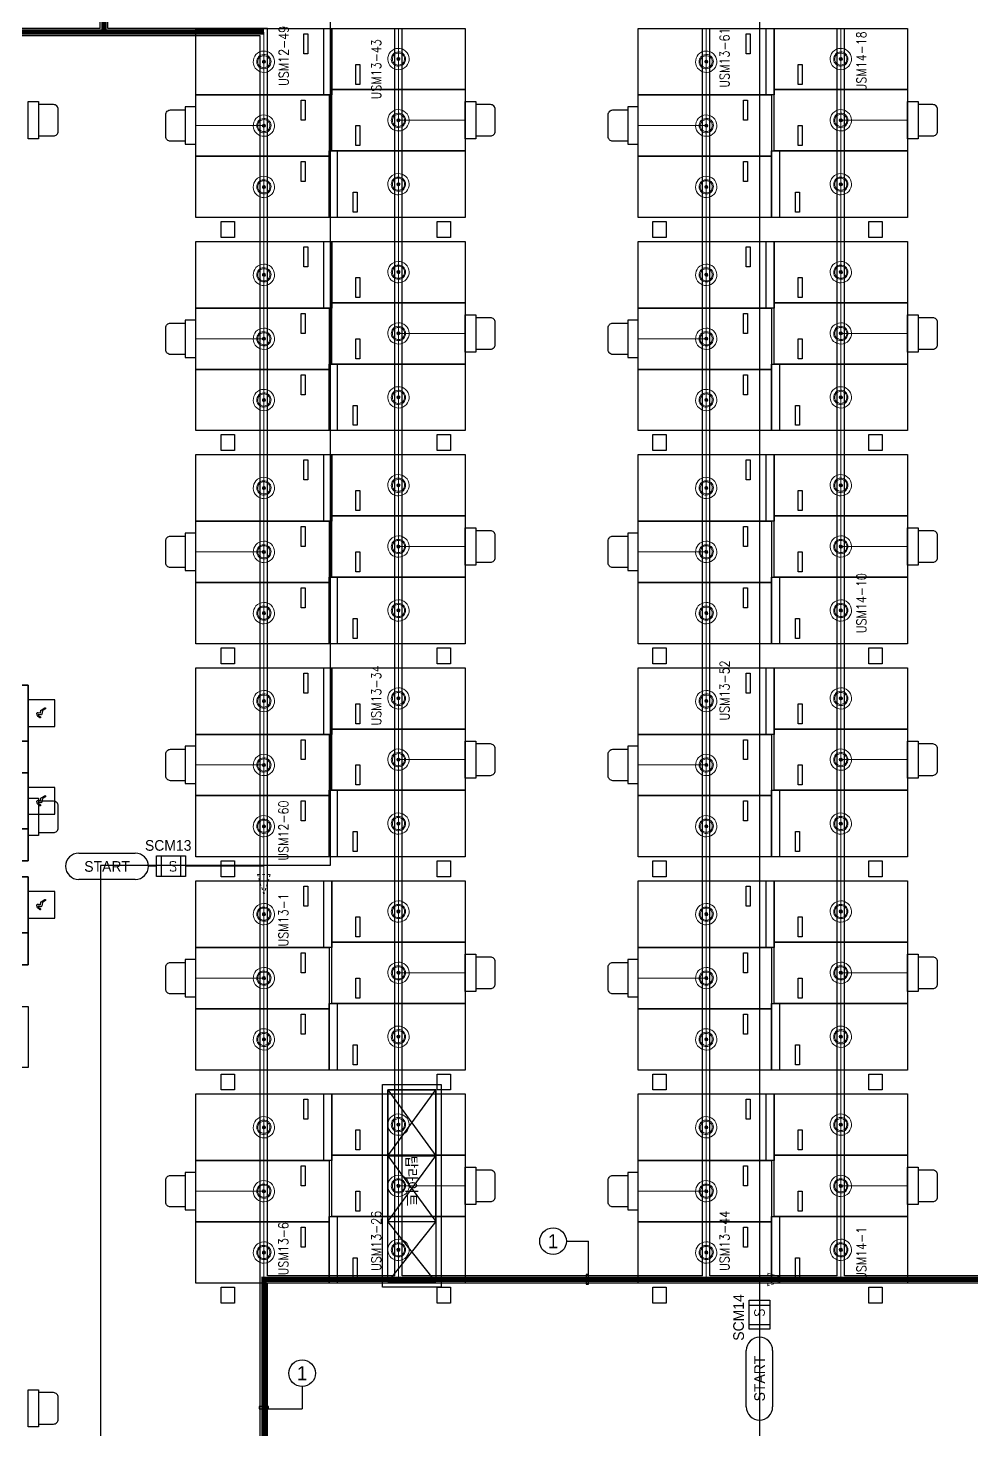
# Model space of a CAD drawing. Header units: millimetres. Extents: x 116443 to 620443, y -399357 to -63957.
# Drawn here: x 381185 to 416606, y -282623 to -229998 of the extents above; entities that cross this region are included whole.
import ezdxf
from ezdxf.enums import TextEntityAlignment as Align

# ---------------------------------------------------------------- set-up
doc = ezdxf.new("R2010")
doc.units = ezdxf.units.MM
doc.header["$LTSCALE"] = 600
doc.linetypes.add('AUDIT_D_080121100638-0', pattern=[0])
doc.linetypes.add('H1', pattern=[1, 0.5, -0.5])
for name, color, linetype, lineweight in [('1-주차면센서', 3, 'Continuous', 15), ('SD-배선', 6, 'Continuous', 0), ('TIS-TEXT', 7, 'Continuous', 18), ('주차관제', 4, 'Continuous', 158)]:
    doc.layers.add(name, color=color, linetype=linetype, lineweight=lineweight)
for name, color, linetype in [('2-주차안내등', 2, 'Continuous'), ('PARKING', 7, 'Continuous'), ('RACY WAY', 1, 'Continuous'), ('SD', 7, 'AUDIT_D_080121100638-0'), ('SD4', 1, 'Continuous'), ('z', 8, 'Continuous'), ('레이스웨이', 6, 'Continuous'), ('유도관제-TEXT', 7, 'Continuous'), ('유도관제-공간표시등', 2, 'Continuous'), ('유도관제-구역제어장치', 2, 'Continuous'), ('유도관제-통신', 6, 'Continuous')]:
    doc.layers.add(name, color=color, linetype=linetype)
doc.styles.add('GHS', font='romans.shx', dxfattribs={"bigfont": 'ghs.shx'})
doc.styles.add('돋움', font='')
doc.styles.get('돋움').set_extended_font_data('Dotum')

# ---------------------------------------------------------------- blocks, each defined once
blk = doc.blocks.new('주차-일반형')
at = {"layer": 'z', "color": 8, "linetype": 'Continuous', "flags": 128}
blk.add_lwpolyline([(0, 5100), (2300, 5100), (2300, 100), (0, 100)], close=True, dxfattribs=at)
at = {"layer": 'z', "color": 8, "linetype": 'Continuous'}
blk.add_lwpolyline([(950, 4050), (200, 4050), (200, 4200), (950, 4200)], close=True, dxfattribs=at)
blk = doc.blocks.new('주차-확장형')
at = {"layer": 'z', "color": 8, "linetype": 'Continuous'}
blk.add_line((0, 300), (2500, 300), dxfattribs=at)
at = {"layer": 'z', "color": 8, "linetype": 'Continuous', "flags": 128}
for points in [[(2500, 0), (0, 0), (0, 5100), (2500, 5100)], [(1550, 1050), (2300, 1050), (2300, 900), (1550, 900)]]:
    blk.add_lwpolyline(points, close=True, dxfattribs=at)
blk = doc.blocks.new('주차-장애인')
at = {"layer": 'z', "color": 8}
for points in [[(1200, 5000), (0, 5000), (0, 0), (1200, 0)], [(0, 5000), (3300, 5000), (3300, 0), (0, 0)], [(1200, 0), (3300, 0), (3300, 5000), (1200, 5000)], [(2350, 4100), (2350, 3950), (3100, 3950), (3100, 4100)], [(1750, -1000), (2750, -1000), (2750, 0), (1750, 0)]]:
    blk.add_lwpolyline(points, close=True, dxfattribs=at)
for points in [[(3300, 0), (3300, 5000), (0, 5000), (0, 0), (1750, 0)], [(2750, 0), (3300, 0)]]:
    blk.add_lwpolyline(points, dxfattribs=at)
for points in [[(2056, 1638, 0.057402), (2057, 1639, 0.483968), (2050, 1644, 0), (2050, 1644), (1945, 1619, 0.180566), (1928, 1608), (1793, 1421, -0.728167), (1696, 1453, -0.157295), (1706, 1485), (1854, 1690, -0.164911), (1895, 1720), (2142, 1794, -0.574907), (2269, 1676), (2217, 1447, 0.42106), (2228, 1429), (2483, 1378, -0.207816), (2515, 1355), (2747, 978), (2747, 978, -0.138685), (2756, 945, -0.756412), (2640, 913, -0.000001), (2640, 913), (2453, 1218, 0.211774), (2443, 1224), (2092, 1290, 0), (2092, 1290, -0.361063), (2003, 1397, -0.057402), (2006, 1422), (2006, 1422), (2056, 1638)], [(1932, 1500), (1932, 1377, 0.20635), (1832, 1143, 0.91237), (2470, 1084), (2539, 975, -0.813693), (1733, 1143, -0.259842), (1932, 1500, 0.259842)], [(2197, -388, 0.057402), (2197, -388, 0.483968), (2194, -386, 0), (2194, -386), (2157, -395, 0.180566), (2150, -399), (2102, -466, -0.728167), (2067, -454, -0.157295), (2071, -443), (2124, -369, -0.164911), (2139, -358), (2228, -332, -0.574907), (2273, -374), (2254, -457, 0.42106), (2259, -463), (2350, -482, -0.207816), (2362, -490), (2445, -625), (2445, -625, -0.138685), (2449, -637, -0.756412), (2407, -649, -0.000001), (2407, -649), (2339, -539, 0.211774), (2336, -537), (2210, -513, 0), (2210, -513, -0.361063), (2178, -475, -0.057402), (2179, -466), (2179, -466), (2197, -388)]]:
    blk.add_lwpolyline(points, format="xyb", dxfattribs=at)
blk.add_ellipse((2233, 1953), major_axis=(99.3, 68.4), ratio=1, start_param=-0.602967, end_param=5.680218, dxfattribs=at)
blk = doc.blocks.new('A$C07E54A82')
at = {"layer": 'z', "color": 8, "linetype": 'Continuous'}
for p, q in [((-8715, -1770), (-6249, 30)), ((-6249, -1770), (-8715, 30)), ((-6249, -1770), (-3783, 30)), ((-3783, -1770), (-6249, 30)), ((-1515, 30), (-3783, -1770)), ((-3783, 30), (-1515, -1770))]:
    blk.add_line(p, q, dxfattribs=at)
at = {"layer": 'z', "color": 8, "linetype": 'Continuous', "ltscale": 0.5}
for points in [[(-8915, 230), (-1315, 230), (-1315, -1970), (-8915, -1970)], [(-8715, 30), (-1515, 30), (-1515, -1770), (-8715, -1770)]]:
    blk.add_lwpolyline(points, close=True, dxfattribs=at)
at = {"layer": 'z', "color": 8, "linetype": 'Continuous'}
for points in [[(-6249, -1770), (-6249, 30), (-8715, 30), (-8715, -1770)], [(-3783, -1770), (-3783, 30), (-6249, 30), (-6249, -1770)], [(-3783, 30), (-1515, 30), (-1515, -1770), (-3783, -1770)]]:
    blk.add_lwpolyline(points, close=True, dxfattribs=at)
at = {"layer": 'z', "color": 8, "style": 'GHS'}
blk.add_text('탑라이트', height=450, dxfattribs=at).set_placement((-6253, -1119))
blk = doc.blocks.new('TIS-주차면센서(확대)')
at = {"layer": '1-주차면센서'}
blk.add_hatch(color=256, dxfattribs=at).paths.add_polyline_path([(43.5, 0, 1), (-43.5, 0, 1)])
h = blk.add_hatch(color=256, dxfattribs=at)
edge = h.paths.add_edge_path()
edge.add_arc((0, 0), 43.5, 0, 360)
for radius in [303.5, 203.5, 173.5, 43.5]:
    blk.add_circle((0, 0), radius, dxfattribs=at)
blk = doc.blocks.new('공간표시등')
at = {"layer": '2-주차안내등'}
blk.add_lwpolyline([(-228, 337), (-546, 337, 0.414214), (-646, 237), (-646, -237, 0.414214), (-546, -337), (-228, -337)], format="xyb", close=True, dxfattribs=at)
blk.add_lwpolyline([(-228, -401), (-228, 401), (0, 401), (0, -401)], close=True, dxfattribs=at)
blk = doc.blocks.new('유도관제')
at = {"layer": 'RACY WAY', "ltscale": 0.3}
for p, q in [((384175, -230011, 0), (384175, -176541)), ((383895, -230011), (383895, -220201)), ((383895, -230011, 0), (378545, -230011, 0)), ((389895, -230291), (378825, -230291, 0)), ((390175, -230011), (384175, -230011, 0)), ((389895, -277111), (389895, -230291)), ((390175, -276831, 0), (390175, -230011)), ((394945, -276831), (394945, -230011)), ((395225, -276831, 0), (395225, -230011)), ((406495, -276831), (406495, -230011)), ((406775, -276831, 0), (406775, -230011)), ((411545, -276831), (411545, -230011)), ((411825, -276831, 0), (411825, -230011)), ((389895, -287621), (389895, -277111)), ((394945, -276831, 0), (390175, -276831, 0)), ((390175, -287621), (390175, -277111, 0)), ((435145, -277111), (390175, -277111, 0)), ((406495, -276831, 0), (395225, -276831, 0)), ((411545, -276831, 0), (406775, -276831, 0)), ((423645, -276831, 0), (411825, -276831, 0))]:
    blk.add_line(p, q, dxfattribs=at)
at = {"layer": 'SD', "color": 4, "ltscale": 0.3}
for p, q in [((383087, -260970), (385209, -260970)), ((385209, -261959), (383087, -261959)), ((408137, -281758, 0), (408137, -279636, 0)), ((409126, -279636, 0), (409126, -281758, 0))]:
    blk.add_line(p, q, dxfattribs=at)
for centre, start, end in [((383087, -261464), 90, 270), ((385209, -261464), 270, 90), ((408632, -279636, 0), 0, 180), ((408632, -281758, 0), 180, 0)]:
    blk.add_arc(centre, 494, start, end, dxfattribs=at)
at = {"layer": 'SD-배선', "ltscale": 0.3}
for p, q in [((384035, -230151, 0), (384035, -176401)), ((390035, -230151), (378685, -230151, 0)), ((390035, -287761, 0), (390035, -230151)), ((395085, -276971, 0), (395085, -230011)), ((406635, -276971, 0), (406635, -230011)), ((411685, -276971, 0), (411685, -230011)), ((397585, -233461), (395085, -233461)), ((414185, -233461), (411685, -233461)), ((387485, -233661), (390035, -233661)), ((404085, -233661), (406635, -233661)), ((397585, -241461), (395085, -241461)), ((414185, -241461), (411685, -241461)), ((387485, -241661), (390035, -241661)), ((404085, -241661), (406635, -241661)), ((387485, -249661), (390035, -249661)), ((397585, -249461), (395085, -249461)), ((404085, -249661), (406635, -249661)), ((414185, -249461), (411685, -249461)), ((387485, -257661), (390035, -257661)), ((397585, -257461), (395085, -257461)), ((404085, -257661), (406635, -257661)), ((414185, -257461), (411685, -257461)), ((386004, -261464), (385703, -261464)), ((387092, -261464), (390035, -261464)), ((390035, -261282), (390035, -262523)), ((387485, -265661), (390035, -265661)), ((397585, -265461), (395085, -265461)), ((404085, -265661), (406635, -265661)), ((414185, -265461), (411685, -265461)), ((397585, -273461), (395085, -273461)), ((414185, -273461), (411685, -273461)), ((387485, -273661), (390035, -273661)), ((404085, -273661), (406635, -273661)), ((435285, -276971, 0), (390035, -276971, 0)), ((408450, -276971, 0), (409690, -276971, 0)), ((408632, -277753, 0), (408632, -276971, 0)), ((408632, -278841, 0), (408632, -279142, 0))]:
    blk.add_line(p, q, dxfattribs=at)
at = {"layer": 'SD-배선', "linetype": 'H1', "ltscale": 0.3}
for p, q in [((389798, -261776), (390272, -261776)), ((390035, -262523), (389798, -261776)), ((390272, -261776), (390035, -262523)), ((408943, -277208, 0), (408943, -276734, 0)), ((408943, -276734, 0), (409690, -276971, 0)), ((409690, -276971, 0), (408943, -277208, 0))]:
    blk.add_line(p, q, dxfattribs=at)
at = {"layer": 'SD4', "ltscale": 0.3}
for centre in [(400885, -275538, 0), (391468, -280493, 0)]:
    blk.add_circle(centre, 500, dxfattribs=at)
at = {"layer": '유도관제-TEXT', "color": 1, "ltscale": 0.3}
for p, q in [((401385, -275538, 0), (402219, -275538, 0)), ((402219, -276793, 0), (402219, -275538, 0)), ((391468, -280993, 0), (391468, -281828, 0)), ((390213, -281828, 0), (391468, -281828, 0))]:
    blk.add_line(p, q, dxfattribs=at)
at = {"layer": '유도관제-TEXT', "color": 1, "ltscale": 0.3, "elevation": 0}
for points in [[(402219, -277148), (402219, -276793), (402134, -276793), (402134, -277148)], [(389857, -281828), (390213, -281828), (390213, -281742), (389857, -281742)]]:
    blk.add_lwpolyline(points, close=True, dxfattribs=at)
at = {"layer": '유도관제-구역제어장치', "ltscale": 0.3}
for p, q in [((386004, -261077), (387092, -261077)), ((386004, -261852), (386004, -261077)), ((386185, -261077), (386185, -261852)), ((386911, -261077), (386911, -261852)), ((387092, -261077), (387092, -261852)), ((387092, -261852), (386004, -261852)), ((408244, -278841, 0), (408244, -277753, 0)), ((408244, -277753, 0), (409019, -277753, 0)), ((409019, -277753, 0), (409019, -278841, 0)), ((408244, -277934, 0), (409019, -277934, 0)), ((408244, -278660, 0), (409019, -278660, 0)), ((409019, -278841, 0), (408244, -278841, 0))]:
    blk.add_line(p, q, dxfattribs=at)
at = {"layer": 'PARKING', "xscale": 1.319999999436676, "yscale": 1.320000000298023, "zscale": 1.319999999948777, "rotation": 36.24765589264658}
for p in [(390035, -231261), (395085, -231161), (406635, -231261), (411685, -231161), (390035, -233661), (395085, -233461), (406635, -233661), (411685, -233461), (390035, -235961), (395085, -235861), (406635, -235961), (411685, -235861), (390035, -239261), (395085, -239161), (406635, -239261), (411685, -239161), (395085, -241461), (411685, -241461), (390035, -241661), (406635, -241661), (390035, -243961), (395085, -243861), (406635, -243961), (411685, -243861), (390035, -247261), (395085, -247161), (406635, -247261), (411685, -247161), (395085, -249461), (411685, -249461), (390035, -249661), (406635, -249661), (390035, -251961), (395085, -251861), (406635, -251961), (411685, -251861), (390035, -255261), (395085, -255161), (406635, -255261), (411685, -255161), (390035, -257661), (395085, -257461), (406635, -257661), (411685, -257461), (390035, -259961), (395085, -259861), (406635, -259961), (411685, -259861), (390035, -263261), (395085, -263161), (406635, -263261), (411685, -263161), (390035, -265661), (395085, -265461), (406635, -265661), (411685, -265461), (395085, -267861), (411685, -267861), (390035, -267961), (406635, -267961), (390035, -271261), (395085, -271161), (406635, -271261), (411685, -271161), (390035, -273661), (395085, -273461), (406635, -273661), (411685, -273461), (390035, -275961), (395085, -275861), (406635, -275961), (411685, -275861)]:
    blk.add_blockref('TIS-주차면센서(확대)', p, dxfattribs=at)
at = {"layer": '유도관제-공간표시등', "ltscale": 0.3, "yscale": 1.746523059904575, "zscale": 1.746523057621223}
for p, xscale, rotation in [((381185, -233461), 1.746523060499175, 180.000000000001), ((387485, -233661), -1.746523060499175, 179.9999999999989), ((397585, -233461), 1.746523060499175, 180.000000000001), ((404085, -233661), -1.746523060499175, 179.9999999999989), ((414185, -233461), 1.746523060499175, 180.000000000001), ((387485, -241661), -1.746523060499175, 179.9999999999989), ((397585, -241461), 1.746523060499175, 180.000000000001), ((404085, -241661), -1.746523060499175, 179.9999999999989), ((414185, -241461), 1.746523060499175, 180.000000000001), ((397585, -249461), 1.746523060499175, 180.000000000001), ((414185, -249461), 1.746523060499175, 180.000000000001), ((387485, -249661), -1.746523060499175, 179.9999999999989), ((404085, -249661), -1.746523060499175, 179.9999999999989), ((397585, -257461), 1.746523060499175, 180.000000000001), ((414185, -257461), 1.746523060499175, 180.000000000001), ((387485, -257661), -1.746523060499175, 179.9999999999989), ((404085, -257661), -1.746523060499175, 179.9999999999989), ((381185, -259611), 1.746523060499175, 180.000000000001), ((387485, -265661), -1.746523060499175, 179.9999999999989), ((397585, -265461), 1.746523060499175, 180.000000000001), ((404085, -265661), -1.746523060499175, 179.9999999999989), ((414185, -265461), 1.746523060499175, 180.000000000001), ((387485, -273661), -1.746523060499175, 179.9999999999989), ((397585, -273461), 1.746523060499175, 180.000000000001), ((404085, -273661), -1.746523060499175, 179.9999999999989), ((414185, -273461), 1.746523060499175, 180.000000000001), ((381185, -281811), 1.746523060499175, 180.000000000001)]:
    blk.add_blockref('공간표시등', p, dxfattribs=dict(at, xscale=xscale, rotation=rotation))
at = {"layer": 'SD', "color": 0, "ltscale": 0.3, "style": '돋움'}
for s, rotation, p in [('SCM13', 360, (385572, -260880, 0)), ('START', 360, (383295, -261669)), ('SCM14', 90, (408048, -279273, 0)), ('START', 90, (408836, -281550, 0))]:
    blk.add_text(s, height=400, rotation=rotation, dxfattribs=at).set_placement(p)
blk.add_text('1', height=528, dxfattribs=at).set_placement((400885, -275538, 0), align=Align.MIDDLE)
blk.add_text('1', height=528, rotation=360, dxfattribs=at).set_placement((391468, -280493, 0), align=Align.MIDDLE)
at = {"layer": 'TIS-TEXT', "color": 1, "ltscale": 0.3, "style": 'GHS', "width": 0.85}
for s, p in [('USM12-49', (390780, -231043)), ('USM12-60', (390769, -260124))]:
    blk.add_text(s, height=360, rotation=90, dxfattribs=at).set_placement(p, align=Align.MIDDLE)
at = {"layer": 'TIS-TEXT', "color": 2, "ltscale": 0.3, "style": 'GHS', "width": 0.85}
for s, p in [('USM13-43', (394252, -231547)), ('USM13-61', (407323, -231107)), ('USM13-34', (394252, -255049)), ('USM13-52', (407323, -254863)), ('USM13-1', (390769, -263475)), ('USM13-26', (394252, -275525)), ('USM13-44', (407323, -275525)), ('USM13-6', (390769, -275820))]:
    blk.add_text(s, height=360, rotation=90, dxfattribs=at).set_placement(p, align=Align.MIDDLE)
at = {"layer": 'TIS-TEXT', "color": 3, "ltscale": 0.3, "style": 'GHS', "width": 0.85}
for s, p in [('USM14-18', (412459, -231248)), ('USM14-10', (412459, -251586)), ('USM14-1', (412459, -275994))]:
    blk.add_text(s, height=360, rotation=90, dxfattribs=at).set_placement(p, align=Align.MIDDLE)
at = {"layer": '유도관제-구역제어장치', "ltscale": 0.3, "style": 'GHS', "width": 1}
for rotation, p in [(360, (386626, -261464)), (90, (408632, -278219, 0))]:
    blk.add_text('S', height=367, rotation=rotation, dxfattribs=at).set_placement(p, align=Align.MIDDLE_CENTER)

msp = doc.modelspace()

# ---------------------------------------------------------------- linework, layer by layer
at = {"layer": 'z', "color": 8}
msp.add_lwpolyline([(454704.9, -296160), (454704.9, -145336.4), (448983.2, -145336.4, 0.1862524), (430877.8, -152417.6, -0.3976628), (398593.4, -152417.3, 0.1886396), (380238.9, -145336.4), (379265.2, -145336.4), (366265.2, -148336.4), (350554.2, -148336.4), (338554.2, -145336.4), (287940.1, -145336.4), (233910.5, -145336.4), (215911, -145336.4, -0.0088886), (214240.4, -145306.7), (214240.4, -192916.5), (178910.5, -192916.5), (178910.5, -262891.7), (201410.5, -270153.8, 0.1016833)], format="xyb", close=True, dxfattribs=at)
for points in [[(388434.9, -237860.7), (388434.9, -237260.7), (388934.9, -237260.7), (388934.9, -237860.7)], [(396534.9, -237860.7), (396534.9, -237260.7), (397034.9, -237260.7), (397034.9, -237860.7)], [(404634.9, -237860.7), (404634.9, -237260.7), (405134.9, -237260.7), (405134.9, -237860.7)], [(412734.9, -237860.7), (412734.9, -237260.7), (413234.9, -237260.7), (413234.9, -237860.7)], [(388434.9, -245860.7), (388434.9, -245260.7), (388934.9, -245260.7), (388934.9, -245860.7)], [(396534.9, -245860.7), (396534.9, -245260.7), (397034.9, -245260.7), (397034.9, -245860.7)], [(404634.9, -245860.7), (404634.9, -245260.7), (405134.9, -245260.7), (405134.9, -245860.7)], [(412734.9, -245860.7), (412734.9, -245260.7), (413234.9, -245260.7), (413234.9, -245860.7)], [(388434.9, -253860.7), (388434.9, -253260.7), (388934.9, -253260.7), (388934.9, -253860.7)], [(396534.9, -253860.7), (396534.9, -253260.7), (397034.9, -253260.7), (397034.9, -253860.7)], [(404634.9, -253860.7), (404634.9, -253260.7), (405134.9, -253260.7), (405134.9, -253860.7)], [(412734.9, -253860.7), (412734.9, -253260.7), (413234.9, -253260.7), (413234.9, -253860.7)], [(388434.9, -261860.7), (388434.9, -261260.7), (388934.9, -261260.7), (388934.9, -261860.7)], [(396534.9, -261860.7), (396534.9, -261260.7), (397034.9, -261260.7), (397034.9, -261860.7)], [(404634.9, -261860.7), (404634.9, -261260.7), (405134.9, -261260.7), (405134.9, -261860.7)], [(412734.9, -261860.7), (412734.9, -261260.7), (413234.9, -261260.7), (413234.9, -261860.7)], [(388434.9, -269860.7), (388434.9, -269260.7), (388934.9, -269260.7), (388934.9, -269860.7)], [(396534.9, -269860.7), (396534.9, -269260.7), (397034.9, -269260.7), (397034.9, -269860.7)], [(404634.9, -269860.7), (404634.9, -269260.7), (405134.9, -269260.7), (405134.9, -269860.7)], [(412734.9, -269860.7), (412734.9, -269260.7), (413234.9, -269260.7), (413234.9, -269860.7)], [(388434.9, -277860.7), (388434.9, -277260.7), (388934.9, -277260.7), (388934.9, -277860.7)], [(396534.9, -277860.7), (396534.9, -277260.7), (397034.9, -277260.7), (397034.9, -277860.7)], [(404634.9, -277860.7), (404634.9, -277260.7), (405134.9, -277260.7), (405134.9, -277860.7)], [(412734.9, -277860.7), (412734.9, -277260.7), (413234.9, -277260.7), (413234.9, -277860.7)]]:
    msp.add_lwpolyline(points, close=True, dxfattribs=at)
msp.add_lwpolyline([(454704.9, -296160, -0.1016833), (201410.5, -270153.8), (178910.5, -262891.7)], format="xyb", dxfattribs=at)
msp.add_arc((391335.7, 333157.6), 632500, 252.5257558, 275.750026, dxfattribs=at)
at = {"layer": '레이스웨이', "color": 6, "lineweight": 30}
for p, q in [((392523.5, -225753.4), (392523.5, -261438.5)), ((408635.8, -225753.4), (408635.8, -283104.6)), ((392523.5, -261438.5), (383909.5, -261438.5)), ((383909.5, -261438.5), (383909.5, -283104.6))]:
    msp.add_line(p, q, dxfattribs=at)
at = {"layer": '주차관제', "color": 140, "const_width": 200}
msp.add_lwpolyline([(384034.9, -220060.7), (384034.9, -230150.7)], dxfattribs=at)
at = {"layer": '주차관제', "color": 1, "const_width": 200}
msp.add_lwpolyline([(384034.9, -220060.7), (384034.9, -230150.7)], dxfattribs=at)
at = {"layer": '주차관제', "color": 140, "const_width": 200, "elevation": 0}
for points in [[(378684.9, -230150.7), (378684.9, -230150.7), (390034.9, -230150.7), (390034.9, -230150.7)], [(435284.9, -276970.7), (390034.9, -276970.7), (390034.9, -287760.7)]]:
    msp.add_lwpolyline(points, dxfattribs=at)
at = {"layer": '주차관제', "color": 1, "const_width": 200, "elevation": 0}
for points in [[(378684.9, -230150.7), (390034.9, -230150.7)], [(390034.9, -276970.7), (390034.9, -287760.7)], [(395084.9, -276970.7), (406634.9, -276970.7)], [(411684.9, -276970.7), (435359.9, -276970.7)]]:
    msp.add_lwpolyline(points, dxfattribs=at)

# ---------------------------------------------------------------- block references
at = {"layer": 'z', "color": 8}
for name, p, rotation in [('주차-확장형', (392584.9, -232510.7), 89.9999999999999), ('주차-확장형', (409184.9, -232510.7), 89.9999999999999), ('주차-확장형', (392484.9, -234610.7), 270), ('주차-확장형', (409084.9, -234610.7), 270), ('주차-확장형', (392584.9, -240510.7), 89.9999999999999), ('주차-확장형', (409184.9, -240510.7), 89.9999999999999), ('주차-확장형', (392484.9, -242610.7), 270), ('주차-확장형', (409084.9, -242610.7), 270), ('주차-확장형', (392584.9, -248510.7), 89.9999999999999), ('주차-확장형', (409184.9, -248510.7), 89.9999999999999), ('주차-확장형', (392484.9, -250610.7), 270), ('주차-확장형', (409084.9, -250610.7), 270), ('주차-확장형', (392584.9, -256510.7), 89.9999999999999), ('주차-확장형', (409184.9, -256510.7), 89.9999999999999), ('주차-장애인', (381184.9, -257960.7), 89.9999999999999), ('주차-장애인', (381184.9, -261260.7), 89.9999999999999), ('주차-확장형', (392484.9, -258610.7), 270), ('주차-확장형', (409084.9, -258610.7), 270), ('주차-장애인', (381184.9, -265160.7), 89.9999999999999), ('주차-확장형', (392584.9, -264510.7), 89.9999999999999), ('주차-확장형', (409184.9, -264510.7), 89.9999999999999), ('주차-확장형', (392484.9, -266610.7), 270), ('주차-확장형', (409084.9, -266610.7), 270), ('주차-확장형', (392584.9, -272510.7), 89.9999999999999), ('주차-확장형', (409184.9, -272510.7), 89.9999999999999), ('주차-확장형', (392484.9, -274610.7), 270), ('주차-확장형', (409084.9, -274610.7), 270)]:
    msp.add_blockref(name, p, dxfattribs=dict(at, rotation=rotation))
at = {"layer": 'z', "color": 8, "linetype": 'Continuous'}
for p, rotation in [((397684.9, -232310.7), 89.9999999999999), ((414284.9, -232310.7), 89.9999999999999), ((387384.9, -232510.7), 270), ((397684.9, -234610.7), 89.9999999999999), ((403984.9, -232510.7), 270), ((414284.9, -234610.7), 89.9999999999999), ((387384.9, -234810.7), 270), ((403984.9, -234810.7), 270), ((397684.9, -240310.7), 89.9999999999999), ((414284.9, -240310.7), 89.9999999999999), ((397684.9, -242610.7), 89.9999999999999), ((414284.9, -242610.7), 89.9999999999999), ((387384.9, -240510.7), 270), ((403984.9, -240510.7), 270), ((387384.9, -242810.7), 270), ((403984.9, -242810.7), 270), ((397684.9, -248310.7), 89.9999999999999), ((414284.9, -248310.7), 89.9999999999999), ((397684.9, -250610.7), 89.9999999999999), ((414284.9, -250610.7), 89.9999999999999), ((387384.9, -248510.7), 270), ((403984.9, -248510.7), 270), ((387384.9, -250810.7), 270), ((403984.9, -250810.7), 270), ((397684.9, -256310.7), 89.9999999999999), ((414284.9, -256310.7), 89.9999999999999), ((387384.9, -256510.7), 270), ((397684.9, -258610.7), 89.9999999999999), ((403984.9, -256510.7), 270), ((414284.9, -258610.7), 89.9999999999999), ((387384.9, -258810.7), 270), ((403984.9, -258810.7), 270), ((397684.9, -264310.7), 89.9999999999999), ((414284.9, -264310.7), 89.9999999999999), ((387384.9, -264510.7), 270), ((397684.9, -266610.7), 89.9999999999999), ((403984.9, -264510.7), 270), ((414284.9, -266610.7), 89.9999999999999), ((381284.9, -269020.7), 89.9999999999999), ((387384.9, -266810.7), 270), ((403984.9, -266810.7), 270), ((397684.9, -272310.7), 89.9999999999999), ((414284.9, -272310.7), 89.9999999999999), ((387384.9, -272510.7), 270), ((397684.9, -274610.7), 89.9999999999999), ((403984.9, -272510.7), 270), ((414284.9, -274610.7), 89.9999999999999), ((387384.9, -274810.7), 270), ((403984.9, -274810.7), 270)]:
    msp.add_blockref('주차-일반형', p, dxfattribs=dict(at, rotation=rotation))
at = {"layer": 'z', "color": 8, "ltscale": 0.5, "rotation": 270}
msp.add_blockref('A$C07E54A82', (396455.3, -278575.9), dxfattribs=at)
at = {"layer": '유도관제-통신'}
msp.add_blockref('유도관제', (0, 0), dxfattribs=at)

doc.saveas('drawing.dxf')
